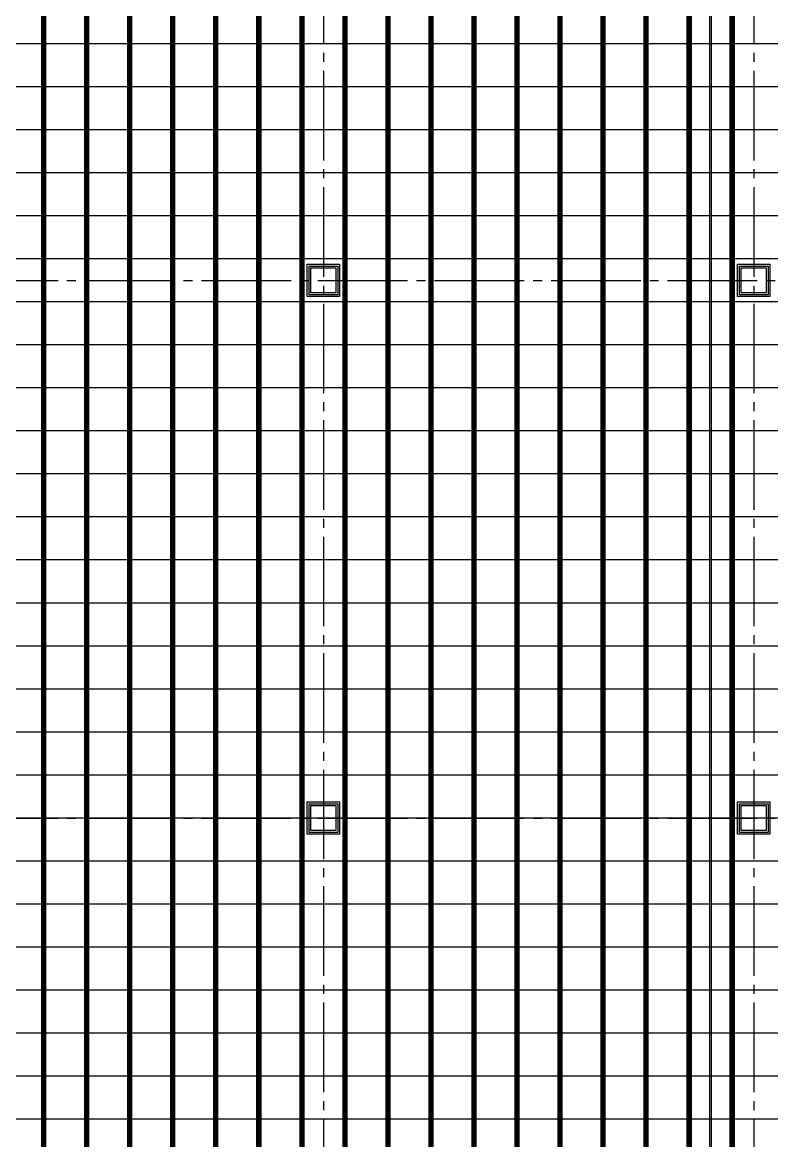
# Model space of a CAD drawing. Header units: millimetres. Extents: x -960 to 41501, y -1010 to 11880.
# Drawn here: x 13081 to 15170, y 2100 to 5220 of the extents above; entities that cross this region are included whole.
import ezdxf
from ezdxf.enums import TextEntityAlignment as Align

# ---------------------------------------------------------------- set-up
doc = ezdxf.new("R2010")
doc.units = ezdxf.units.MM
doc.header["$LTSCALE"] = 100
doc.linetypes.add('X-S-FAB-L10$0$COL-CEN-LIN', pattern=[3.25, 2.5, -0.25, 0.25, -0.25])
for name, color, linetype in [('0-XREF', 7, 'Continuous'), ('188K-SM-03-F10-ARCH-CEIL-Y2257103$0$K-CEIL-4.2', 6, 'Continuous'), ('188K-SM-03-F10-ARCH-CEIL-Y2257103$0$K-CEIL-4.2-AREA', 6, 'Continuous'), ('188K-SM-03-F10-ARCH-CEIL-Y2257103$0$K-鋼構', 111, 'Continuous'), ('188K-SM-03-F10-ARCH-PA-Y2257103$0$K-P1S-4.2-單抗', 53, 'Continuous'), ('188K-SM-03-F10-ARCH-PA-Y2257103$0$K-P2D-4.2-雙抗', 53, 'Continuous'), ('X-S-FAB-L10$0$0-DIM-TXT', 8, 'Continuous'), ('X-S-FAB-L10$0$BLOCK', 8, 'Continuous'), ('X-S-FAB-L10$0$CCL', 8, 'X-S-FAB-L10$0$COL-CEN-LIN'), ('X-S-FAB-L10$0$COL-S', 8, 'Continuous')]:
    doc.layers.add(name, color=color, linetype=linetype)
doc.layers.add('188K-SM-03-F10-ARCH-CEIL-Y2257103$0$K-吊點-標準', color=6, linetype='Continuous', lineweight=9)
doc.styles.add('X-S-FAB-L10$0$CHINA', font='simplex.shx', dxfattribs={"width": 0.75, "bigfont": 'chineset.shx'})
doc.styles.add('X-S-FAB-L10$0$Standard', font='', dxfattribs={"width": 0.8})
doc.styles.add('X-S-FAB-L10$0$TG_NOTE_TEXT', font='simplex.shx', dxfattribs={"width": 0.75, "bigfont": 'chineset.shx'})
doc.styles.get('X-S-FAB-L10$0$Standard').set_extended_font_data('Microsoft JhengHei')

# ---------------------------------------------------------------- blocks, each defined once
blk = doc.blocks.new('X-S-FAB-L10$0$FAB2-L05')
at = {"layer": 'X-S-FAB-L10$0$CCL'}
for p, q in [((-12240, 11005), (-12240, 0)), ((-11040, 11005), (-11040, 0)), ((-26880, 5220), (1210, 5220)), ((-26880, 3720), (1210, 3720))]:
    blk.add_line(p, q, dxfattribs=at)
at = {"layer": 'X-S-FAB-L10$0$COL-S'}
for points in [[(-12275, 5255), (-12205, 5255), (-12205, 5185), (-12275, 5185)], [(-11075, 5255), (-11005, 5255), (-11005, 5185), (-11075, 5185)], [(-12275, 3755), (-12205, 3755), (-12205, 3685), (-12275, 3685)], [(-11075, 3755), (-11005, 3755), (-11005, 3685), (-11075, 3685)]]:
    blk.add_lwpolyline(points, close=True, dxfattribs=at)
blk = doc.blocks.new('X-S-FAB-L10')
at = {"layer": 'X-S-FAB-L10$0$COL-S'}
for p, q in [((13885, 4535), (13955, 4535)), ((13885, 4465), (13885, 4535)), ((13955, 4535), (13955, 4465)), ((15085, 4535), (15155, 4535)), ((15085, 4465), (15085, 4535)), ((15155, 4535), (15155, 4465)), ((13955, 4465), (13885, 4465)), ((15155, 4465), (15085, 4465)), ((13885, 3035), (13955, 3035)), ((13885, 2965), (13885, 3035)), ((13955, 3035), (13955, 2965)), ((15085, 3035), (15155, 3035)), ((15085, 2965), (15085, 3035)), ((15155, 3035), (15155, 2965)), ((13955, 2965), (13885, 2965)), ((15155, 2965), (15085, 2965))]:
    blk.add_line(p, q, dxfattribs=at)
at = {"layer": 'X-S-FAB-L10$0$BLOCK'}
blk.add_blockref('X-S-FAB-L10$0$FAB2-L05', (26160, -720), dxfattribs=at)
at = {"style": 'X-S-FAB-L10$0$TG_NOTE_TEXT', "width": 0.5, "flags": 1}
for p in [(7463.3, 9020), (18268.3, 8649), (11197.8, 4800.2), (16485.8, 4800.2), (25420.3, 2635), (13360, 320, 0), (7463.3, -33.3)]:
    blk.add_attdef('WH', text='', height=20, dxfattribs=at).set_placement(p, align=Align.BOTTOM_LEFT)
at = {"width": 0.5}
for style, p in [('X-S-FAB-L10$0$TG_NOTE_TEXT', (7585, 9020)), ('X-S-FAB-L10$0$TG_NOTE_TEXT', (18390, 8649)), ('X-S-FAB-L10$0$TG_NOTE_TEXT', (11117.5, 4813.5)), ('X-S-FAB-L10$0$TG_NOTE_TEXT', (16607.5, 4813.5)), ('X-S-FAB-L10$0$TG_NOTE_TEXT', (25350, 2635)), ('X-S-FAB-L10$0$Standard', (13129.4, 325, 0)), ('X-S-FAB-L10$0$TG_NOTE_TEXT', (7585, -20))]:
    blk.add_attdef('DESC', text='', height=10, dxfattribs=dict(at, style=style)).set_placement(p, align=Align.BOTTOM_LEFT)
for tag, style, p in [('TYPE', 'X-S-FAB-L10$0$TG_NOTE_TEXT', (7619.3, 9020)), ('NO', 'X-S-FAB-L10$0$TG_NOTE_TEXT', (7650.1, 9020)), ('TYPE', 'X-S-FAB-L10$0$TG_NOTE_TEXT', (18424.2, 8649)), ('NO', 'X-S-FAB-L10$0$TG_NOTE_TEXT', (18455, 8649)), ('NO', 'X-S-FAB-L10$0$TG_NOTE_TEXT', (11088.6, 4813.5)), ('TYPE', 'X-S-FAB-L10$0$TG_NOTE_TEXT', (11151.8, 4813.5)), ('TYPE', 'X-S-FAB-L10$0$TG_NOTE_TEXT', (16641.8, 4813.5)), ('NO', 'X-S-FAB-L10$0$TG_NOTE_TEXT', (16672.6, 4813.5)), ('NO', 'X-S-FAB-L10$0$TG_NOTE_TEXT', (25313, 2635)), ('TYPE', 'X-S-FAB-L10$0$TG_NOTE_TEXT', (25350, 2635)), ('NO', 'X-S-FAB-L10$0$Standard', (13100, 320, 0)), ('TYPE', 'X-S-FAB-L10$0$Standard', (13129.4, 320, 0)), ('TYPE', 'X-S-FAB-L10$0$TG_NOTE_TEXT', (7619.3, -20)), ('NO', 'X-S-FAB-L10$0$TG_NOTE_TEXT', (7650.1, -20))]:
    blk.add_attdef(tag, text='', height=10, dxfattribs=dict(at, style=style)).set_placement(p, align=Align.BOTTOM_RIGHT)
at = {"style": 'X-S-FAB-L10$0$TG_NOTE_TEXT', "width": 0.5, "flags": 1}
for rotation, p in [(180, (43, 7480)), (180, (943, 7480)), (90, (24310, 3717.8)), (270, (17080, 1711.7))]:
    blk.add_attdef('WH', text='', height=20, rotation=rotation, dxfattribs=at).set_placement(p, align=Align.BOTTOM_LEFT)
at = {"width": 0.5}
for rotation, style, p in [(180, 'X-S-FAB-L10$0$Standard', (317.6, 7480)), (180, 'X-S-FAB-L10$0$Standard', (1217.6, 7480)), (90, 'X-S-FAB-L10$0$TG_NOTE_TEXT', (24310, 3647.5)), (270, 'X-S-FAB-L10$0$TG_NOTE_TEXT', (17080, 1605))]:
    blk.add_attdef('DESC', text='', height=10, rotation=rotation, dxfattribs=dict(at, style=style)).set_placement(p, align=Align.BOTTOM_LEFT)
for tag, rotation, style, p in [('TYPE', 180, 'X-S-FAB-L10$0$Standard', (317.6, 7480)), ('NO', 180, 'X-S-FAB-L10$0$Standard', (347, 7480)), ('TYPE', 180, 'X-S-FAB-L10$0$Standard', (1217.6, 7480)), ('NO', 180, 'X-S-FAB-L10$0$Standard', (1247, 7480)), ('TYPE', 90, 'X-S-FAB-L10$0$TG_NOTE_TEXT', (24310, 3647.5)), ('NO', 90, 'X-S-FAB-L10$0$TG_NOTE_TEXT', (24310, 3610.5)), ('TYPE', 270, 'X-S-FAB-L10$0$TG_NOTE_TEXT', (17080, 1605)), ('NO', 270, 'X-S-FAB-L10$0$TG_NOTE_TEXT', (17080, 1573))]:
    blk.add_attdef(tag, text='', height=10, rotation=rotation, dxfattribs=dict(at, style=style)).set_placement(p, align=Align.BOTTOM_RIGHT)
at = {"layer": 'X-S-FAB-L10$0$0-DIM-TXT', "style": 'X-S-FAB-L10$0$CHINA', "width": 0.75}
for p in [(667.4, 7855.1, -2689.4), (22627.4, 6728.8), (25644.7, 6728.8), (24778.8, 5569.1), (1118.3, 4980), (417.8, 4594.6), (22927.4, 4330.1), (23874.8, 4355), (23749.9, 3901.4), (417.8, 3765.2), (1118.3, 3730), (417.8, 3115.8), (536.9, 2227.8), (16909, 1782.7), (888.4, 880.5), (16977.4, 750), (18878.8, 750), (25641.2, 553.2), (21364, 526.9)]:
    blk.add_attdef('HIG', text='', height=80, dxfattribs=at).set_placement(p, align=Align.MIDDLE_LEFT)
blk = doc.blocks.new('188K-SM-03-F10-ARCH-CEIL-Y2257103$0$A$C2CA95053')
h = blk.add_hatch(color=256)
edge = h.paths.add_edge_path()
edge.add_arc((0, 0), 0.5, 0, 360)
for p, q in [((3.2, 3.2), (-3.2, -3.2)), ((3.2, -3.2), (-3.2, 3.2))]:
    blk.add_line(p, q)
blk.add_lwpolyline([(-1.6, 2.5), (-1.6, -2.5), (1.6, -2.5), (1.6, 2.5)], close=True)
for radius in [4.5, 0.5]:
    blk.add_circle((0, 0), radius)
blk = doc.blocks.new('188K-SM-03-F10-ARCH-CEIL-Y2257103$0$天花板吊點-附調整片 - 3_8_螺桿吊架 100 mm 高調整片-V1-1FL')
blk.add_blockref('188K-SM-03-F10-ARCH-CEIL-Y2257103$0$A$C2CA95053', (0, 0))
blk = doc.blocks.new('188K-SM-03-F10-ARCH-CEIL-Y2257103')
at = {"layer": '188K-SM-03-F10-ARCH-CEIL-Y2257103$0$K-CEIL-4.2'}
for p, q in [((13140, 312.7), (13140, 8632.2)), ((13260, 312.7), (13260, 8632.2)), ((13380, 312.7), (13380, 8632.2)), ((13500, 312.7), (13500, 8632.2)), ((13620, 312.7), (13620, 8632.2)), ((13740, 312.7), (13740, 8632.2)), ((13860, 312.7), (13860, 8632.2)), ((13980, 312.7), (13980, 8632.2)), ((14100, 312.7), (14100, 8632.2)), ((14220, 42.8), (14220, 8632.2)), ((14340, 42.8), (14340, 8632.2)), ((14460, 42.8), (14460, 8632.2)), ((14580, 42.8), (14580, 8632.2)), ((14700, 42.8), (14700, 8632.2)), ((14820, 42.8), (14820, 8632.2)), ((14940, 312.7), (14940, 8632.2)), ((15060, 312.7), (15060, 8632.2)), ((23572.2, 5160), (1847.7, 5160)), ((23572.2, 5040), (1847.7, 5040)), ((23502.2, 4920), (1847.7, 4920)), ((15947.5, 4800), (11777.5, 4800)), ((15947.5, 4680), (11777.5, 4680)), ((15947.5, 4560), (11777.5, 4560)), ((23467.2, 4440), (1847.7, 4440)), ((23467.2, 4320), (1847.7, 4320)), ((23467.2, 4200), (1847.7, 4200)), ((23467.2, 4080), (1847.7, 4080)), ((23467.2, 3960), (1847.7, 3960)), ((23467.2, 3840), (1847.7, 3840)), ((23467.2, 3720), (1847.7, 3720)), ((23467.2, 3600), (1847.7, 3600)), ((24297.2, 3480), (1850, 3480)), ((24297.2, 3360), (1847.7, 3360)), ((24297.2, 3240), (1847.7, 3240)), ((24297.2, 3120), (1847.7, 3120)), ((24297.2, 3000), (1847.7, 3000)), ((24297.2, 2880), (1847.7, 2880)), ((24297.2, 2760), (1847.7, 2760)), ((24297.2, 2640), (1847.7, 2640)), ((24297.2, 2520), (1847.7, 2520)), ((24297.2, 2400), (1847.7, 2400)), ((24297.2, 2280), (6382.5, 2280)), ((24297.2, 2160), (6382.5, 2160))]:
    blk.add_line(p, q, dxfattribs=at)
at = {"layer": '188K-SM-03-F10-ARCH-CEIL-Y2257103$0$K-CEIL-4.2-AREA'}
for points in [[(13885, 4535), (13955, 4535), (13955, 4465), (13885, 4465)], [(15085, 4535), (15155, 4535), (15155, 4465), (15085, 4465)], [(13885, 3035), (13955, 3035), (13955, 2965), (13885, 2965)], [(15085, 3035), (15155, 3035), (15155, 2965), (15085, 2965)]]:
    blk.add_lwpolyline(points, close=True, dxfattribs=at)
at = {"layer": '188K-SM-03-F10-ARCH-CEIL-Y2257103$0$K-鋼構', "const_width": 15, "elevation": 0}
for points in [[(13140, 8769.9), (13140, 310)], [(13260, 8769.9), (13260, 310)], [(13380, 8769.9), (13380, 310)], [(13500, 8769.9), (13500, 310)], [(13620, 8769.9), (13620, 310)], [(13740, 8769.9), (13740, 310)], [(13860, 8769.9), (13860, 310)], [(13980, 8769.9), (13980, 310)], [(14100, 8769.9), (14100, 310)], [(14220, 8769.9), (14220, 50)], [(14340, 8769.9), (14340, 50)], [(14460, 8769.9), (14460, 50)], [(14580, 8769.9), (14580, 50)], [(14700, 8769.9), (14700, 50)], [(14820, 8769.9), (14820, 50)], [(14940, 8769.9), (14940, 230)], [(15060, 8769.9), (15060, 230)]]:
    blk.add_lwpolyline(points, dxfattribs=at)
at = {"layer": '188K-SM-03-F10-ARCH-CEIL-Y2257103$0$K-吊點-標準', "color": 170, "lineweight": 18, "rotation": 179.9999999999997}
for p in [(13140, 5175), (13260, 5175), (13380, 5175), (13500, 5175), (13620, 5175), (13740, 5175), (13860, 5175), (13980, 5175), (14100, 5175), (14220, 5175), (14340, 5175), (14460, 5175), (14580, 5175), (14700, 5175), (14820, 5175), (14940, 5175), (15060, 5175), (13140, 5145), (13260, 5145), (13380, 5145), (13500, 5145), (13620, 5145), (13740, 5145), (13860, 5145), (13980, 5145), (14100, 5145), (14220, 5145), (14340, 5145), (14460, 5145), (14580, 5145), (14700, 5145), (14820, 5145), (14940, 5145), (15060, 5145), (13140, 5055), (13260, 5055), (13380, 5055), (13500, 5055), (13620, 5055), (13740, 5055), (13860, 5055), (13980, 5055), (14100, 5055), (14220, 5055), (14340, 5055), (14460, 5055), (14580, 5055), (14700, 5055), (14820, 5055), (14940, 5055), (15060, 5055), (13140, 5025), (13260, 5025), (13380, 5025), (13500, 5025), (13620, 5025), (13740, 5025), (13860, 5025), (13980, 5025), (14100, 5025), (14220, 5025), (14340, 5025), (14460, 5025), (14580, 5025), (14700, 5025), (14820, 5025), (14940, 5025), (15060, 5025), (13140, 4935), (13260, 4935), (13380, 4935), (13500, 4935), (13620, 4935), (13740, 4935), (13860, 4935), (13980, 4935), (14100, 4935), (14220, 4935), (14340, 4935), (14460, 4935), (14580, 4935), (14700, 4935), (14820, 4935), (14940, 4935), (15060, 4935), (13140, 4905), (13260, 4905), (13380, 4905), (13500, 4905), (13620, 4905), (13740, 4905), (13860, 4905), (13980, 4905), (14100, 4905), (14220, 4905), (14340, 4905), (14460, 4905), (14580, 4905), (14700, 4905), (14820, 4905), (14940, 4905), (15060, 4905), (13140, 4815), (13260, 4815), (13380, 4815), (13500, 4815), (13620, 4815), (13740, 4815), (13860, 4815), (13980, 4815), (14100, 4815), (14220, 4815), (14340, 4815), (14460, 4815), (14580, 4815), (14700, 4815), (14820, 4815), (14940, 4815), (15060, 4815), (13140, 4785), (13260, 4785), (13380, 4785), (13500, 4785), (13620, 4785), (13740, 4785), (13860, 4785), (13980, 4785), (14100, 4785), (14220, 4785), (14340, 4785), (14460, 4785), (14580, 4785), (14700, 4785), (14820, 4785), (14940, 4785), (15060, 4785), (13140, 4695), (13260, 4695), (13380, 4695), (13500, 4695), (13620, 4695), (13740, 4695), (13860, 4695), (13980, 4695), (14100, 4695), (14220, 4695), (14340, 4695), (14460, 4695), (14580, 4695), (14700, 4695), (14820, 4695), (14940, 4695), (15060, 4695), (13140, 4665), (13260, 4665), (13380, 4665), (13500, 4665), (13620, 4665), (13740, 4665), (13860, 4665), (13980, 4665), (14100, 4665), (14220, 4665), (14340, 4665), (14460, 4665), (14580, 4665), (14700, 4665), (14820, 4665), (14940, 4665), (15060, 4665), (13140, 4575), (13260, 4575), (13380, 4575), (13500, 4575), (13620, 4575), (13740, 4575), (13860, 4575), (13980, 4575), (14100, 4575), (14220, 4575), (14340, 4575), (14460, 4575), (14580, 4575), (14700, 4575), (14820, 4575), (14940, 4575), (15060, 4575), (13140, 4545), (13260, 4545), (13380, 4545), (13500, 4545), (13620, 4545), (13740, 4545), (13860, 4545), (13980, 4545), (14100, 4545), (14220, 4545), (14340, 4545), (14460, 4545), (14580, 4545), (14700, 4545), (14820, 4545), (14940, 4545), (15060, 4545), (13140, 4455), (13260, 4455), (13380, 4455), (13500, 4455), (13620, 4455), (13740, 4455), (13860, 4455), (13980, 4455), (14100, 4455), (14220, 4455), (14340, 4455), (14460, 4455), (14580, 4455), (14700, 4455), (14820, 4455), (14940, 4455), (15060, 4455), (13140, 4425), (13260, 4425), (13380, 4425), (13500, 4425), (13620, 4425), (13740, 4425), (13860, 4425), (13980, 4425), (14100, 4425), (14220, 4425), (14340, 4425), (14460, 4425), (14580, 4425), (14700, 4425), (14820, 4425), (14940, 4425), (15060, 4425), (13140, 4335), (13260, 4335), (13380, 4335), (13500, 4335), (13620, 4335), (13740, 4335), (13860, 4335), (13980, 4335), (14100, 4335), (14220, 4335), (14340, 4335), (14460, 4335), (14580, 4335), (14700, 4335), (14820, 4335), (14940, 4335), (15060, 4335), (13140, 4305), (13260, 4305), (13380, 4305), (13500, 4305), (13620, 4305), (13740, 4305), (13860, 4305), (13980, 4305), (14100, 4305), (14220, 4305), (14340, 4305), (14460, 4305), (14580, 4305), (14700, 4305), (14820, 4305), (14940, 4305), (15060, 4305), (13140, 4215), (13260, 4215), (13380, 4215), (13500, 4215), (13620, 4215), (13740, 4215), (13860, 4215), (13980, 4215), (14100, 4215), (14220, 4215), (14340, 4215), (14460, 4215), (14580, 4215), (14700, 4215), (14820, 4215), (14940, 4215), (15060, 4215), (13140, 4185), (13260, 4185), (13380, 4185), (13500, 4185), (13620, 4185), (13740, 4185), (13860, 4185), (13980, 4185), (14100, 4185), (14220, 4185), (14340, 4185), (14460, 4185), (14580, 4185), (14700, 4185), (14820, 4185), (14940, 4185), (15060, 4185), (13140, 4095), (13260, 4095), (13380, 4095), (13500, 4095), (13620, 4095), (13740, 4095), (13860, 4095), (13980, 4095), (14100, 4095), (14220, 4095), (14340, 4095), (14460, 4095), (14580, 4095), (14700, 4095), (14820, 4095), (14940, 4095), (15060, 4095), (13140, 4065), (13260, 4065), (13380, 4065), (13500, 4065), (13620, 4065), (13740, 4065), (13860, 4065), (13980, 4065), (14100, 4065), (14220, 4065), (14340, 4065), (14460, 4065), (14580, 4065), (14700, 4065), (14820, 4065), (14940, 4065), (15060, 4065), (13140, 3975), (13260, 3975), (13380, 3975), (13500, 3975), (13620, 3975), (13740, 3975), (13860, 3975), (13980, 3975), (14100, 3975), (14220, 3975), (14340, 3975), (14460, 3975), (14580, 3975), (14700, 3975), (14820, 3975), (14940, 3975), (15060, 3975), (13140, 3945), (13260, 3945), (13380, 3945), (13500, 3945), (13620, 3945), (13740, 3945), (13860, 3945), (13980, 3945), (14100, 3945), (14220, 3945), (14340, 3945), (14460, 3945), (14580, 3945), (14700, 3945), (14820, 3945), (14940, 3945), (15060, 3945), (13140, 3855), (13260, 3855), (13380, 3855), (13500, 3855), (13620, 3855), (13740, 3855), (13860, 3855), (13980, 3855), (14100, 3855), (14220, 3855), (14340, 3855), (14460, 3855), (14580, 3855), (14700, 3855), (14820, 3855), (14940, 3855), (15060, 3855), (13140, 3825), (13260, 3825), (13380, 3825), (13500, 3825), (13620, 3825), (13740, 3825), (13860, 3825), (13980, 3825), (14100, 3825), (14220, 3825), (14340, 3825), (14460, 3825), (14580, 3825), (14700, 3825), (14820, 3825), (14940, 3825), (15060, 3825), (13140, 3735), (13260, 3735), (13380, 3735), (13500, 3735), (13620, 3735), (13740, 3735), (13860, 3735), (13980, 3735), (14100, 3735), (14220, 3735), (14340, 3735), (14460, 3735), (14580, 3735), (14700, 3735), (14820, 3735), (14940, 3735), (15060, 3735), (13140, 3705), (13260, 3705), (13380, 3705), (13500, 3705), (13620, 3705), (13740, 3705), (13860, 3705), (13980, 3705), (14100, 3705), (14220, 3705), (14340, 3705), (14460, 3705), (14580, 3705), (14700, 3705), (14820, 3705), (14940, 3705), (15060, 3705), (13140, 3615), (13260, 3615), (13380, 3615), (13500, 3615), (13620, 3615), (13740, 3615), (13860, 3615), (13980, 3615), (14100, 3615), (14220, 3615), (14340, 3615), (14460, 3615), (14580, 3615), (14700, 3615), (14820, 3615), (14940, 3615), (15060, 3615), (13140, 3585), (13260, 3585), (13380, 3585), (13500, 3585), (13620, 3585), (13740, 3585), (13860, 3585), (13980, 3585), (14100, 3585), (14220, 3585), (14340, 3585), (14460, 3585), (14580, 3585), (14700, 3585), (14820, 3585), (14940, 3585), (15060, 3585), (13140, 3495), (13260, 3495), (13380, 3495), (13500, 3495), (13620, 3495), (13740, 3495), (13860, 3495), (13980, 3495), (14100, 3495), (14220, 3495), (14340, 3495), (14460, 3495), (14580, 3495), (14700, 3495), (14820, 3495), (14940, 3495), (15060, 3495), (13140, 3465), (13260, 3465), (13380, 3465), (13500, 3465), (13620, 3465), (13740, 3465), (13860, 3465), (13980, 3465), (14100, 3465), (14220, 3465), (14340, 3465), (14460, 3465), (14580, 3465), (14700, 3465), (14820, 3465), (14940, 3465), (15060, 3465), (13140, 3375), (13260, 3375), (13380, 3375), (13500, 3375), (13620, 3375), (13740, 3375), (13860, 3375), (13980, 3375), (14100, 3375), (14220, 3375), (14340, 3375), (14460, 3375), (14580, 3375), (14700, 3375), (14820, 3375), (14940, 3375), (15060, 3375), (13140, 3345), (13260, 3345), (13380, 3345), (13500, 3345), (13620, 3345), (13740, 3345), (13860, 3345), (13980, 3345), (14100, 3345), (14220, 3345), (14340, 3345), (14460, 3345), (14580, 3345), (14700, 3345), (14820, 3345), (14940, 3345), (15060, 3345), (13140, 3255), (13260, 3255), (13380, 3255), (13500, 3255), (13620, 3255), (13740, 3255), (13860, 3255), (13980, 3255), (14100, 3255), (14220, 3255), (14340, 3255), (14460, 3255), (14580, 3255), (14700, 3255), (14820, 3255), (14940, 3255), (15060, 3255), (13140, 3225), (13260, 3225), (13380, 3225), (13500, 3225), (13620, 3225), (13740, 3225), (13860, 3225), (13980, 3225), (14100, 3225), (14220, 3225), (14340, 3225), (14460, 3225), (14580, 3225), (14700, 3225), (14820, 3225), (14940, 3225), (15060, 3225), (13140, 3135), (13260, 3135), (13380, 3135), (13500, 3135), (13620, 3135), (13740, 3135), (13860, 3135), (13980, 3135), (14100, 3135), (14220, 3135), (14340, 3135), (14460, 3135), (14580, 3135), (14700, 3135), (14820, 3135), (14940, 3135), (15060, 3135), (13140, 3105), (13260, 3105), (13380, 3105), (13500, 3105), (13620, 3105), (13740, 3105), (13860, 3105), (13980, 3105), (14100, 3105), (14220, 3105), (14340, 3105), (14460, 3105), (14580, 3105), (14700, 3105), (14820, 3105), (14940, 3105), (15060, 3105), (13140, 3015), (13260, 3015), (13380, 3015), (13500, 3015), (13620, 3015), (13740, 3015), (13860, 3015), (13980, 3015), (14100, 3015), (14220, 3015), (14340, 3015), (14460, 3015), (14580, 3015), (14700, 3015), (14820, 3015), (14940, 3015), (15060, 3015), (13140, 2985), (13260, 2985), (13380, 2985), (13500, 2985), (13620, 2985), (13740, 2985), (13860, 2985), (13980, 2985), (14100, 2985), (14220, 2985), (14340, 2985), (14460, 2985), (14580, 2985), (14700, 2985), (14820, 2985), (14940, 2985), (15060, 2985), (13140, 2895), (13260, 2895), (13380, 2895), (13500, 2895), (13620, 2895), (13740, 2895), (13860, 2895), (13980, 2895), (14100, 2895), (14220, 2895), (14340, 2895), (14460, 2895), (14580, 2895), (14700, 2895), (14820, 2895), (14940, 2895), (15060, 2895), (13140, 2865), (13260, 2865), (13380, 2865), (13500, 2865), (13620, 2865), (13740, 2865), (13860, 2865), (13980, 2865), (14100, 2865), (14220, 2865), (14340, 2865), (14460, 2865), (14580, 2865), (14700, 2865), (14820, 2865), (14940, 2865), (15060, 2865), (13140, 2775), (13260, 2775), (13380, 2775), (13500, 2775), (13620, 2775), (13740, 2775), (13860, 2775), (13980, 2775), (14100, 2775), (14220, 2775), (14340, 2775), (14460, 2775), (14580, 2775), (14700, 2775), (14820, 2775), (14940, 2775), (15060, 2775), (13140, 2745), (13260, 2745), (13380, 2745), (13500, 2745), (13620, 2745), (13740, 2745), (13860, 2745), (13980, 2745), (14100, 2745), (14220, 2745), (14340, 2745), (14460, 2745), (14580, 2745), (14700, 2745), (14820, 2745), (14940, 2745), (15060, 2745), (13140, 2655), (13260, 2655), (13380, 2655), (13500, 2655), (13620, 2655), (13740, 2655), (13860, 2655), (13980, 2655), (14100, 2655), (14220, 2655), (14340, 2655), (14460, 2655), (14580, 2655), (14700, 2655), (14820, 2655), (14940, 2655), (15060, 2655), (13140, 2625), (13260, 2625), (13380, 2625), (13500, 2625), (13620, 2625), (13740, 2625), (13860, 2625), (13980, 2625), (14100, 2625), (14220, 2625), (14340, 2625), (14460, 2625), (14580, 2625), (14700, 2625), (14820, 2625), (14940, 2625), (15060, 2625), (13140, 2535), (13260, 2535), (13380, 2535), (13500, 2535), (13620, 2535), (13740, 2535), (13860, 2535), (13980, 2535), (14100, 2535), (14220, 2535), (14340, 2535), (14460, 2535), (14580, 2535), (14700, 2535), (14820, 2535), (14940, 2535), (15060, 2535), (13140, 2505), (13260, 2505), (13380, 2505), (13500, 2505), (13620, 2505), (13740, 2505), (13860, 2505), (13980, 2505), (14100, 2505), (14220, 2505), (14340, 2505), (14460, 2505), (14580, 2505), (14700, 2505), (14820, 2505), (14940, 2505), (15060, 2505), (13140, 2415), (13260, 2415), (13380, 2415), (13500, 2415), (13620, 2415), (13740, 2415), (13860, 2415), (13980, 2415), (14100, 2415), (14220, 2415), (14340, 2415), (14460, 2415), (14580, 2415), (14700, 2415), (14820, 2415), (14940, 2415), (15060, 2415), (13140, 2385), (13260, 2385), (13380, 2385), (13500, 2385), (13620, 2385), (13740, 2385), (13860, 2385), (13980, 2385), (14100, 2385), (14220, 2385), (14340, 2385), (14460, 2385), (14580, 2385), (14700, 2385), (14820, 2385), (14940, 2385), (15060, 2385), (13140, 2295), (13260, 2295), (13380, 2295), (13500, 2295), (13620, 2295), (13740, 2295), (13860, 2295), (13980, 2295), (14100, 2295), (14220, 2295), (14340, 2295), (14460, 2295), (14580, 2295), (14700, 2295), (14820, 2295), (14940, 2295), (15060, 2295), (13140, 2265), (13260, 2265), (13380, 2265), (13500, 2265), (13620, 2265), (13740, 2265), (13860, 2265), (13980, 2265), (14100, 2265), (14220, 2265), (14340, 2265), (14460, 2265), (14580, 2265), (14700, 2265), (14820, 2265), (14940, 2265), (15060, 2265), (13140, 2175), (13260, 2175), (13380, 2175), (13500, 2175), (13620, 2175), (13740, 2175), (13860, 2175), (13980, 2175), (14100, 2175), (14220, 2175), (14340, 2175), (14460, 2175), (14580, 2175), (14700, 2175), (14820, 2175), (14940, 2175), (15060, 2175), (13140, 2145), (13260, 2145), (13380, 2145), (13500, 2145), (13620, 2145), (13740, 2145), (13860, 2145), (13980, 2145), (14100, 2145), (14220, 2145), (14340, 2145), (14460, 2145), (14580, 2145), (14700, 2145), (14820, 2145), (14940, 2145), (15060, 2145)]:
    blk.add_blockref('188K-SM-03-F10-ARCH-CEIL-Y2257103$0$天花板吊點-附調整片 - 3_8_螺桿吊架 100 mm 高調整片-V1-1FL', p, dxfattribs=at)
blk = doc.blocks.new('188K-SM-03-F10-ARCH-PA-Y2257103')
at = {"layer": '188K-SM-03-F10-ARCH-PA-Y2257103$0$K-P1S-4.2-單抗'}
for points in [[(13875, 4545), (13965, 4545), (13965, 4455), (13875, 4455)], [(13880, 4540), (13960, 4540), (13960, 4460), (13880, 4460)], [(15075, 4545), (15165, 4545), (15165, 4455), (15075, 4455)], [(15080, 4540), (15160, 4540), (15160, 4460), (15080, 4460)], [(13875, 3045), (13965, 3045), (13965, 2955), (13875, 2955)], [(13880, 3040), (13960, 3040), (13960, 2960), (13880, 2960)], [(15075, 3045), (15165, 3045), (15165, 2955), (15075, 2955)], [(15080, 3040), (15160, 3040), (15160, 2960), (15080, 2960)]]:
    blk.add_lwpolyline(points, close=True, dxfattribs=at)
at = {"layer": '188K-SM-03-F10-ARCH-PA-Y2257103$0$K-P2D-4.2-雙抗'}
for p, q in [((14997.5, 615, 0), (14997.5, 8295)), ((14997.5, 615, 0), (14997.5, 8295)), ((14997.5, 615, 0), (14997.5, 8295)), ((15002.5, 615, 0), (15002.5, 8295)), ((15002.5, 615, 0), (15002.5, 8295)), ((15002.5, 615, 0), (15002.5, 8295))]:
    blk.add_line(p, q, dxfattribs=at)

msp = doc.modelspace()

# ---------------------------------------------------------------- block references
at = {"layer": '0-XREF'}
for name in ['X-S-FAB-L10', '188K-SM-03-F10-ARCH-PA-Y2257103', '188K-SM-03-F10-ARCH-CEIL-Y2257103']:
    msp.add_blockref(name, (0, 0), dxfattribs=at)

doc.saveas('drawing.dxf')
